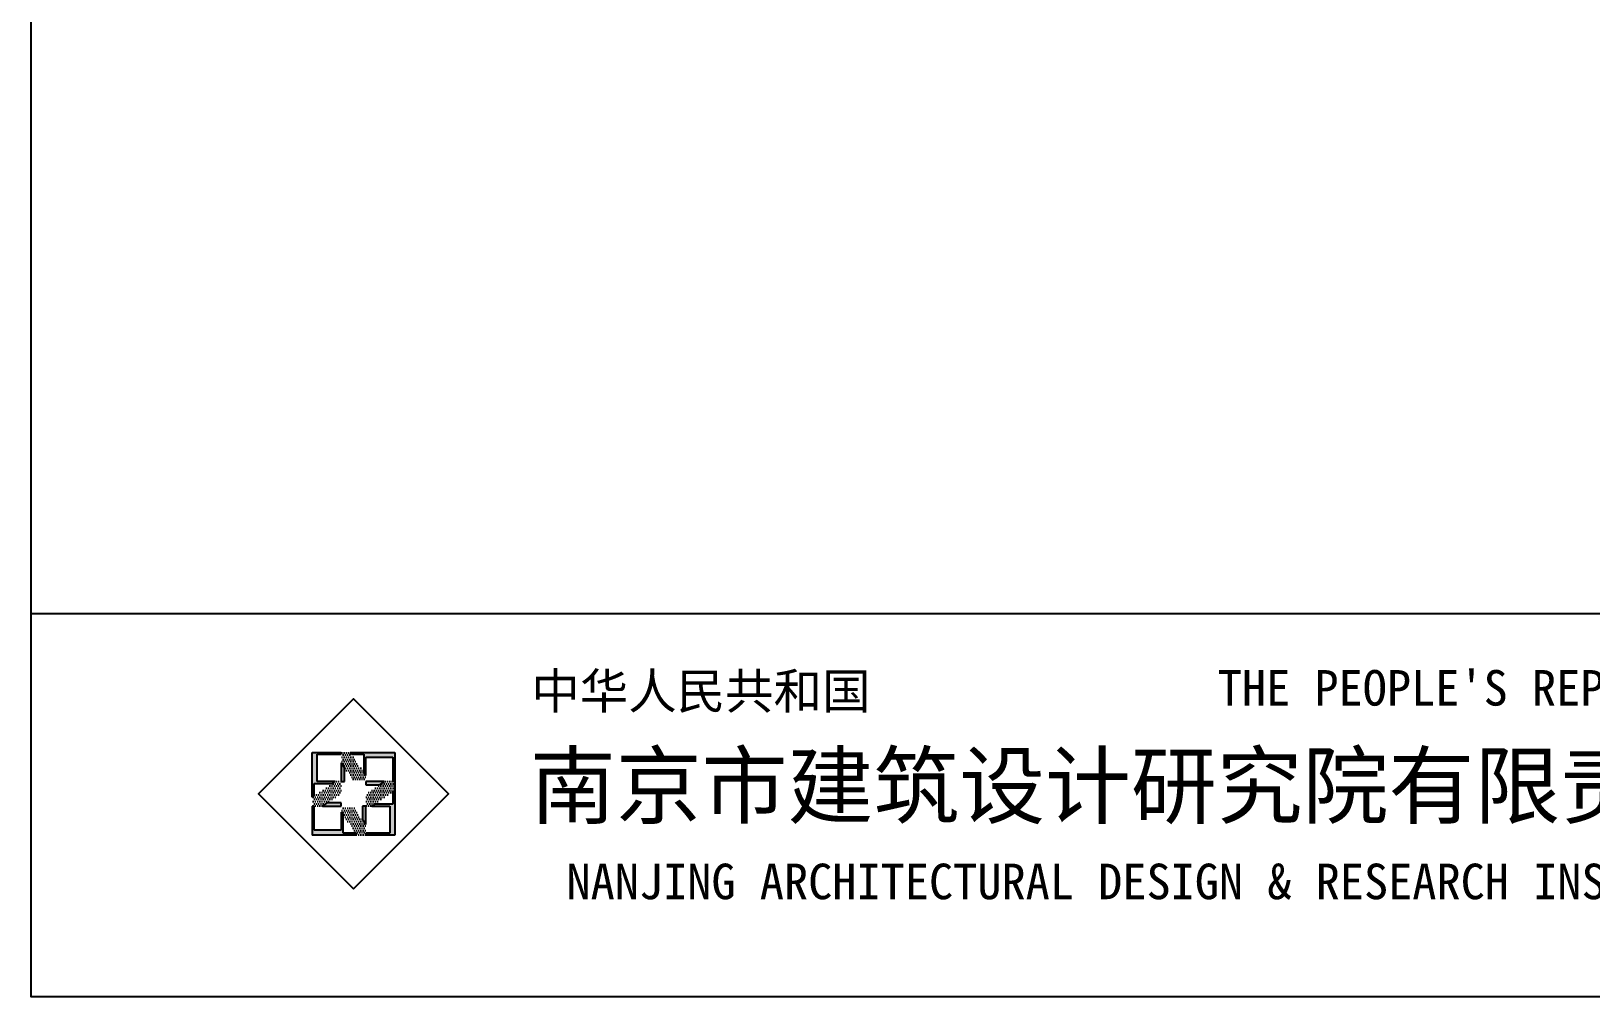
# Model space of a CAD drawing. Extents: x -59851 to 653804, y -249523 to 437614.
# Drawn here: x 278136 to 301445, y 232552 to 246982 of the extents above; entities that cross this region are included whole.
import ezdxf
from ezdxf.enums import TextEntityAlignment as Align

# ---------------------------------------------------------------- set-up
doc = ezdxf.new("R2010")
doc.units = 0
doc.header["$LTSCALE"] = 1000
doc.header["$MEASUREMENT"] = 0
doc.layers.add('LABEL_FIXBOX_PM', color=7, linetype='Continuous')
doc.layers.add('LABEL_TXT_PM', color=1, linetype='Continuous')
doc.styles.add('LABEL_FIXBOX_PM', font='simhei.ttf', dxfattribs={"width": 0.8})
doc.styles.add('LABEL_SONG_PM', font='')
doc.styles.add('LABEL_TXT_PM', font='pm_njadri_romans1.shx', dxfattribs={"width": 0.7, "bigfont": 'pm_njadri_hztxt.shx'})
doc.styles.get('LABEL_SONG_PM').set_extended_font_data('SimSun')
pattern_1 = [(0, (-3116.988859943016, -1811.145059455663), (0.1659169823232324, 0.3318339646464648), [0, -0.3318339646464648])]

# ---------------------------------------------------------------- blocks, each defined once
blk = doc.blocks.new('PMSheet_A1SGTML_20150113_5-3892015052617353002')
at = {"layer": 'LABEL_FIXBOX_PM'}
h = blk.add_hatch(color=256, dxfattribs=at)
h.paths.add_polyline_path([(54.06729582229542, 35.78875910688686), (54.06729582229542, 32.19520871671382), (54.34278512869641, 32.19520871671353), (54.34278512869641, 36.51366626462958), (47.68293000929087, 36.51366626462958), (47.8712760670032, 36.23817695822844), (49.71856967549277, 36.23817695822785), (49.71856967549277, 33.53618446046617), (50.0243275807795, 33.08895963252202), (50.02432758078066, 35.78875910688686)])
h.paths.add_polyline_path([(41.99267763646349, 36.51366626462958), (41.99267763646349, 29.85381114522475), (42.26816694286477, 30.04215720293738), (42.26816694286477, 31.88945081142592), (44.97015944062761, 31.88945081142592), (45.41738426857192, 32.19520871671353), (42.71758479420532, 32.19520871671353), (42.71758479420532, 36.23817695822844), (46.31113518437866, 36.23817695822814), (46.31113518437924, 36.51366626462958)])
h.paths.add_polyline_path([(46.31113518437866, 32.19520871671353), (46.8186481401723, 32.19520871671382), (46.8186481401723, 34.20305138872587), (46.31113518437866, 34.94537853843765)])
h.paths.add_polyline_path([(50.02432758078008, 32.19520871671353), (50.02432758078008, 31.68769576092062), (52.03217025279329, 31.68769576092091), (52.77449740250391, 32.19520871671353)])
h.paths.add_polyline_path([(51.36530332453316, 28.78777422560059), (50.91807849658886, 28.48201632031269), (53.61787797095342, 28.4820163203124), (53.61787797095342, 24.4390480787975), (50.0243275807795, 24.4390480787975), (50.02432758078008, 24.1635587723965), (54.34278512869641, 24.1635587723965), (54.34278512869641, 30.82341389180117), (54.06729582229542, 30.63506783408855), (54.06729582229542, 28.78777422560001)])
h.paths.add_polyline_path([(49.5168146249876, 26.47417364829948), (50.02432758078008, 25.73184649858828), (50.02432758078066, 28.48201632031269), (49.51681462498819, 28.48201632031298)])
h.paths.add_polyline_path([(42.26816694286477, 24.88846593013892), (42.26816694286419, 28.48201632031196), (41.99267763646291, 28.48201632031196), (41.99267763646407, 24.1635587723965), (48.65253275586787, 24.1635587723965), (48.46418669815612, 24.4390480787975), (46.61689308966743, 24.43904807879779), (46.61689308966743, 27.14104057655917), (46.31113518437924, 27.58826540450318), (46.31113518437924, 24.88846593013892)])
h.paths.add_polyline_path([(46.31113518437866, 28.4820163203124), (46.31113518437866, 28.98952927610502), (44.30329251236545, 28.98952927610502), (43.56096536265483, 28.4820163203124)])
h = blk.add_hatch(dxfattribs=at)
h.set_pattern_fill('DOTS', color=256, scale=5.309343434343437, style=0)
h.set_pattern_definition(pattern_1)
h.paths.add_polyline_path([(47.68293000929087, 36.51366626462958), (46.31113518437866, 36.51366626462958), (46.31113518437866, 34.94537853843765), (48.19136658329575, 32.19520871671353), (50.02432758078008, 32.19520871671353), (50.0243275807795, 33.08895963252202)])
h = blk.add_hatch(dxfattribs=at)
h.set_pattern_fill('DOTS', color=256, scale=5.309343434343437, style=0)
h.set_pattern_definition(pattern_1)
h.paths.add_polyline_path([(46.31113518437866, 30.36224771922934), (46.31113518437866, 32.19520871671353), (45.41738426857075, 32.19520871671324), (41.99267763646407, 29.85381114522504), (41.99267763646407, 28.4820163203124), (43.56096536265424, 28.48201632031196)])
h = blk.add_hatch(dxfattribs=at)
h.set_pattern_fill('DOTS', color=256, scale=5.309343434343437, style=0)
h.set_pattern_definition(pattern_1)
h.paths.add_polyline_path([(50.0243275807795, 30.31497731779658), (50.0243275807795, 28.4820163203124), (50.91807849658828, 28.48201632031196), (54.34278512869641, 30.82341389180147), (54.34278512869641, 32.19520871671382), (52.77449740250333, 32.19520871671353)])
h = blk.add_hatch(dxfattribs=at)
h.set_pattern_fill('DOTS', color=256, scale=5.309343434343437, style=0)
h.set_pattern_definition(pattern_1)
h.paths.add_polyline_path([(48.14409618186299, 28.48201632031269), (46.31113518437866, 28.4820163203124), (46.31113518437866, 27.58826540450347), (48.65253275586787, 24.1635587723965), (50.02432758078008, 24.1635587723965), (50.02432758078008, 25.73184649858886)])
for p, q in [((0, 57.27011767740176), (840.99899232267, 57.27011767740172)), ((41.99267763646349, 29.85381114522504), (41.99267763646349, 36.51366626462958)), ((41.99267763646349, 36.51366626462958), (46.31113518437866, 36.51366626462958)), ((42.71758479420532, 32.19520871671353), (42.71758479420532, 36.23817695822844)), ((42.71758479420532, 36.23817695822844), (46.31113518437866, 36.23817695822844)), ((46.31113518437866, 36.51366626462958), (46.31113518437866, 36.23817695822814)), ((47.68293000929087, 36.51366626462958), (47.8712760670032, 36.23817695822844)), ((47.68293000929029, 36.51366626462929), (54.34278512869641, 36.51366626462958)), ((47.87127606700378, 36.23817695822844), (49.71856967549277, 36.23817695822814)), ((49.71856967549277, 36.23817695822814), (49.71856967549277, 33.53618446046588)), ((50.0243275807795, 33.08895963252144), (50.02432758078008, 35.78875910688686)), ((50.02432758078008, 35.78875910688686), (54.06729582229542, 35.78875910688686)), ((54.06729582229542, 35.78875910688686), (54.06729582229542, 32.19520871671353)), ((54.34278512869641, 36.51366626462958), (54.34278512869641, 24.1635587723965)), ((46.31113518437866, 34.94537853843765), (46.8186481401723, 34.20305138872543)), ((46.31113518437866, 34.94537853843707), (46.31113518437866, 32.19520871671353)), ((46.8186481401723, 32.19520871671353), (46.8186481401723, 34.20305138872674)), ((49.71856967549277, 33.53618446046588), (50.02432758078008, 33.08895963252173)), ((42.26816694286477, 30.04215720293709), (42.26816694286477, 31.88945081142592)), ((42.26816694286477, 31.88945081142592), (44.97015944062703, 31.88945081142592)), ((45.41738426857192, 32.19520871671353), (42.71758479420532, 32.19520871671353)), ((44.97015944062761, 31.88945081142592), (45.41738426857133, 32.19520871671353)), ((46.31113518437866, 32.19520871671353), (46.8186481401723, 32.19520871671353)), ((50.02432758078008, 32.19520871671353), (50.02432758078008, 31.68769576092091)), ((52.77449740250479, 32.19520871671353), (50.02432758078008, 32.19520871671353)), ((50.02432758078008, 31.68769576092091), (52.03217025279388, 31.68769576092091)), ((52.77449740250391, 32.19520871671353), (52.03217025279329, 31.6876957609212)), ((54.34278512869641, 32.19520871671353), (54.06729582229542, 32.19520871671382)), ((54.34278512869641, 30.82341389180147), (54.06729582229542, 30.63506783408913)), ((54.06729582229542, 30.63506783408913), (54.06729582229542, 28.78777422560001)), ((41.99267763646349, 29.85381114522475), (42.26816694286477, 30.04215720293738)), ((41.99267763646349, 28.4820163203124), (41.99267763646349, 24.1635587723965)), ((41.99267763646349, 28.4820163203124), (42.26816694286419, 28.48201632031196)), ((42.26816694286477, 24.88846593013892), (42.26816694286477, 28.4820163203124)), ((43.56096536265483, 28.4820163203124), (44.30329251236545, 28.98952927610502)), ((43.56096536265483, 28.4820163203124), (46.31113518437866, 28.4820163203124)), ((46.31113518437866, 28.98952927610502), (44.30329251236603, 28.98952927610502)), ((46.31113518437866, 28.4820163203124), (46.31113518437866, 28.98952927610502)), ((49.5168146249876, 28.48201632031269), (49.5168146249876, 26.47417364829919)), ((50.02432758078008, 28.48201632031269), (49.5168146249876, 28.48201632031269)), ((50.02432758078008, 25.73184649858857), (50.02432758078008, 28.48201632031269)), ((51.36530332453316, 28.78777422560059), (50.91807849658886, 28.48201632031269)), ((50.91807849658886, 28.48201632031269), (53.61787797095342, 28.48201632031269)), ((54.06729582229542, 28.78777422560001), (51.36530332453316, 28.7877742256003)), ((53.61787797095342, 28.48201632031269), (53.61787797095342, 24.4390480787975)), ((46.31113518437924, 27.58826540450318), (46.31113518437866, 24.88846593013892)), ((46.61689308966743, 27.14104057655917), (46.31113518437866, 27.58826540450347)), ((46.61689308966743, 24.43904807879779), (46.61689308966743, 27.14104057655917)), ((50.02432758078008, 25.73184649858828), (49.5168146249876, 26.47417364829889)), ((48.65253275586729, 24.1635587723965), (41.99267763646349, 24.1635587723965)), ((46.31113518437866, 24.88846593013892), (42.26816694286477, 24.88846593013892)), ((48.46418669815612, 24.4390480787975), (46.61689308966743, 24.43904807879779)), ((48.65253275586787, 24.1635587723965), (48.46418669815612, 24.4390480787975)), ((50.02432758078008, 24.1635587723965), (50.0243275807795, 24.4390480787975)), ((53.61787797095342, 24.4390480787975), (50.02432758078008, 24.43904807879779)), ((54.34278512869641, 24.1635587723965), (50.02432758078008, 24.1635587723965))]:
    blk.add_line(p, q, dxfattribs=at)
for points in [[(0, 594), (841, 594), (841, 7.275957614183426e-14), (0, 0)], [(48.16773138257995, 16.13244444737502), (62.37389945371804, 30.33861251851296), (48.16773138257995, 44.5447805896515), (33.9615633114407, 30.33861251851296)]]:
    blk.add_lwpolyline(points, close=True, dxfattribs=at)
for s, height, style, p in [('中华人民共和国', 5.309343434343437, 'LABEL_SONG_PM', (74.74639282295713, 43.03267416736897)), ("THE PEOPLE'S REPUBLIC OF CHINA", 5.309343434343437, 'LABEL_SONG_PM', (177.3275096537641, 43.51819312867126)), ('南京市建筑设计研究院有限责任公司', 9.408156565656569, 'LABEL_FIXBOX_PM', (74.52699697959382, 26.85561623994057))]:
    blk.add_text(s, height=height, dxfattribs=dict(at, style=style)).set_placement(p)
at = {"layer": 'LABEL_FIXBOX_PM', "style": 'LABEL_SONG_PM'}
blk.add_text('NANJING ARCHITECTURAL DESIGN & RESEARCH INSTITUTE CO.,LTD', height=5.309343434343437, dxfattribs=at).set_placement((182.9311893790075, 14.58914368982514), align=Align.CENTER)
at = {"layer": 'LABEL_TXT_PM'}
for tag, p, height, style in [('设计编号', (65.61638941911166, 575.9883602261345), 8.494949, 'LABEL_SONG_PM'), ('分项号', (175.237360528881, 575.9618944729347), 8.494949, 'LABEL_SONG_PM'), ('版本号', (266.0767784222251, 575.5964215740931), 8.494949, 'LABEL_SONG_PM'), ('专业负责', (83.09723373105109, 248.5235052103308), 12, 'LABEL_TXT_PM'), ('审核', (84.23000752039253, 224.6794299683985), 12, 'LABEL_TXT_PM'), ('校对', (84.98858534144937, 201.9911810676337), 12, 'LABEL_TXT_PM'), ('设计', (84.7530085066089, 177.6348317165603), 12, 'LABEL_TXT_PM'), ('绘制', (85.9691702346236, 154.4641493467518), 12, 'LABEL_TXT_PM')]:
    blk.add_attdef(tag, p, '', height=height, dxfattribs=dict(at, style=style))
for tag, height, style, p in [('工程名称', 20, 'LABEL_FIXBOX_PM', (125.2916091350064, 455.8653963203076)), ('专业分册', 15, 'LABEL_FIXBOX_PM', (125.2665108964301, 384.1910563287698)), ('日期', 8.494949, 'LABEL_TXT_PM', (127.3030099878687, 354.5123581557942))]:
    blk.add_attdef(tag, text='', height=height, dxfattribs=dict(at, style=style)).set_placement(p, align=Align.CENTER)
at = {"layer": 'LABEL_TXT_PM', "style": 'LABEL_TXT_PM', "width": 0.7}
for tag, p in [('专业负责签名', (189.5830663018158, 248.4154533542717)), ('审核签名', (189.5830663018158, 224.4762512473868)), ('校对签名', (189.5830663018158, 202.3340554370685)), ('设计签名', (189.5830663018158, 176.8138191310256)), ('绘制签名', (189.5830663018158, 154.6176306466285))]:
    blk.add_attdef(tag, text='', height=12, dxfattribs=at).set_placement(p, align=Align.CENTER)

msp = doc.modelspace()

# ---------------------------------------------------------------- block references
at = {"xscale": 100, "yscale": 100, "zscale": 100}
msp.add_blockref('PMSheet_A1SGTML_20150113_5-3892015052617353002', (278136.2163027599, 232551.6536266137), dxfattribs=at)

doc.saveas('drawing.dxf')
